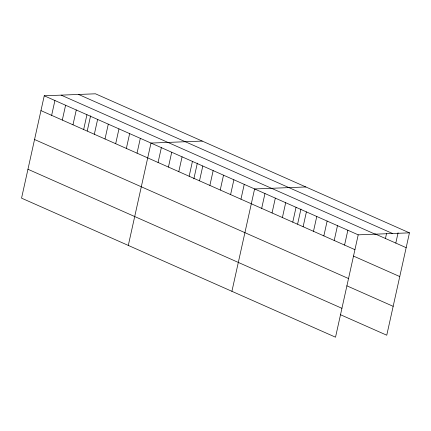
<?xml version="1.0" encoding="UTF-8"?>
<svg xmlns="http://www.w3.org/2000/svg" width="431" height="431" viewBox="0 0 431 431"><rect width="100%" height="100%" fill="white"/><g stroke="black" fill="none" stroke-linecap="round" stroke-linejoin="round"><path stroke-width="0.65" d="M409.45 232.848L95.477 93.802L44.242 95.79L21.55 198.152L335.523 337.198L358.215 234.836L409.45 232.848L386.758 335.21L340.436 314.695M51.634 115.341L54.92 100.52M62.306 120.071L65.593 105.245M72.984 124.796L76.271 109.975M83.657 129.526L86.943 114.7M87.245 130.949L90.591 115.847M94.33 134.251L97.616 119.43M105.008 138.981L108.294 124.155M115.68 143.706L118.967 128.885M126.358 148.436L129.645 133.61M137.031 153.161L140.317 138.34M128.298 245.428L150.995 143.065L202.231 141.077M158.069 162.482L161.356 147.655M168.429 167.066L171.716 152.24M178.79 171.657L182.076 156.83M189.15 176.247L192.436 161.42M193.848 178.881L197.344 163.123M199.51 180.831L202.796 166.005M209.875 185.422L213.162 170.595M220.236 190.012L223.522 175.185M230.596 194.596L233.882 179.775M240.956 199.187L244.242 184.36M231.91 291.313L254.602 188.95L305.838 186.962M261.676 208.367L264.963 193.541M272.042 212.952L275.328 198.125M282.402 217.542L285.688 202.715M292.762 222.132L296.049 207.306M297.605 224.109L300.951 209.008M303.122 226.717L306.409 211.89M313.482 231.307L316.769 216.481M323.843 235.897L327.129 221.071M334.203 240.482L337.495 225.655M344.568 245.072L347.855 230.246M385.443 238.494L386.585 233.338M395.803 243.084L398.088 232.767M78.571 94.459L392.544 233.5M375.078 233.904L406.164 247.669M61.154 95.132L375.121 234.178M44.242 95.79L358.215 234.836M40.956 110.616L354.928 249.662M353.442 256.046L399.758 276.557M34.55 139.504L348.523 278.55M346.842 285.807L393.158 306.322M27.956 169.264L341.923 308.31"/></g></svg>
